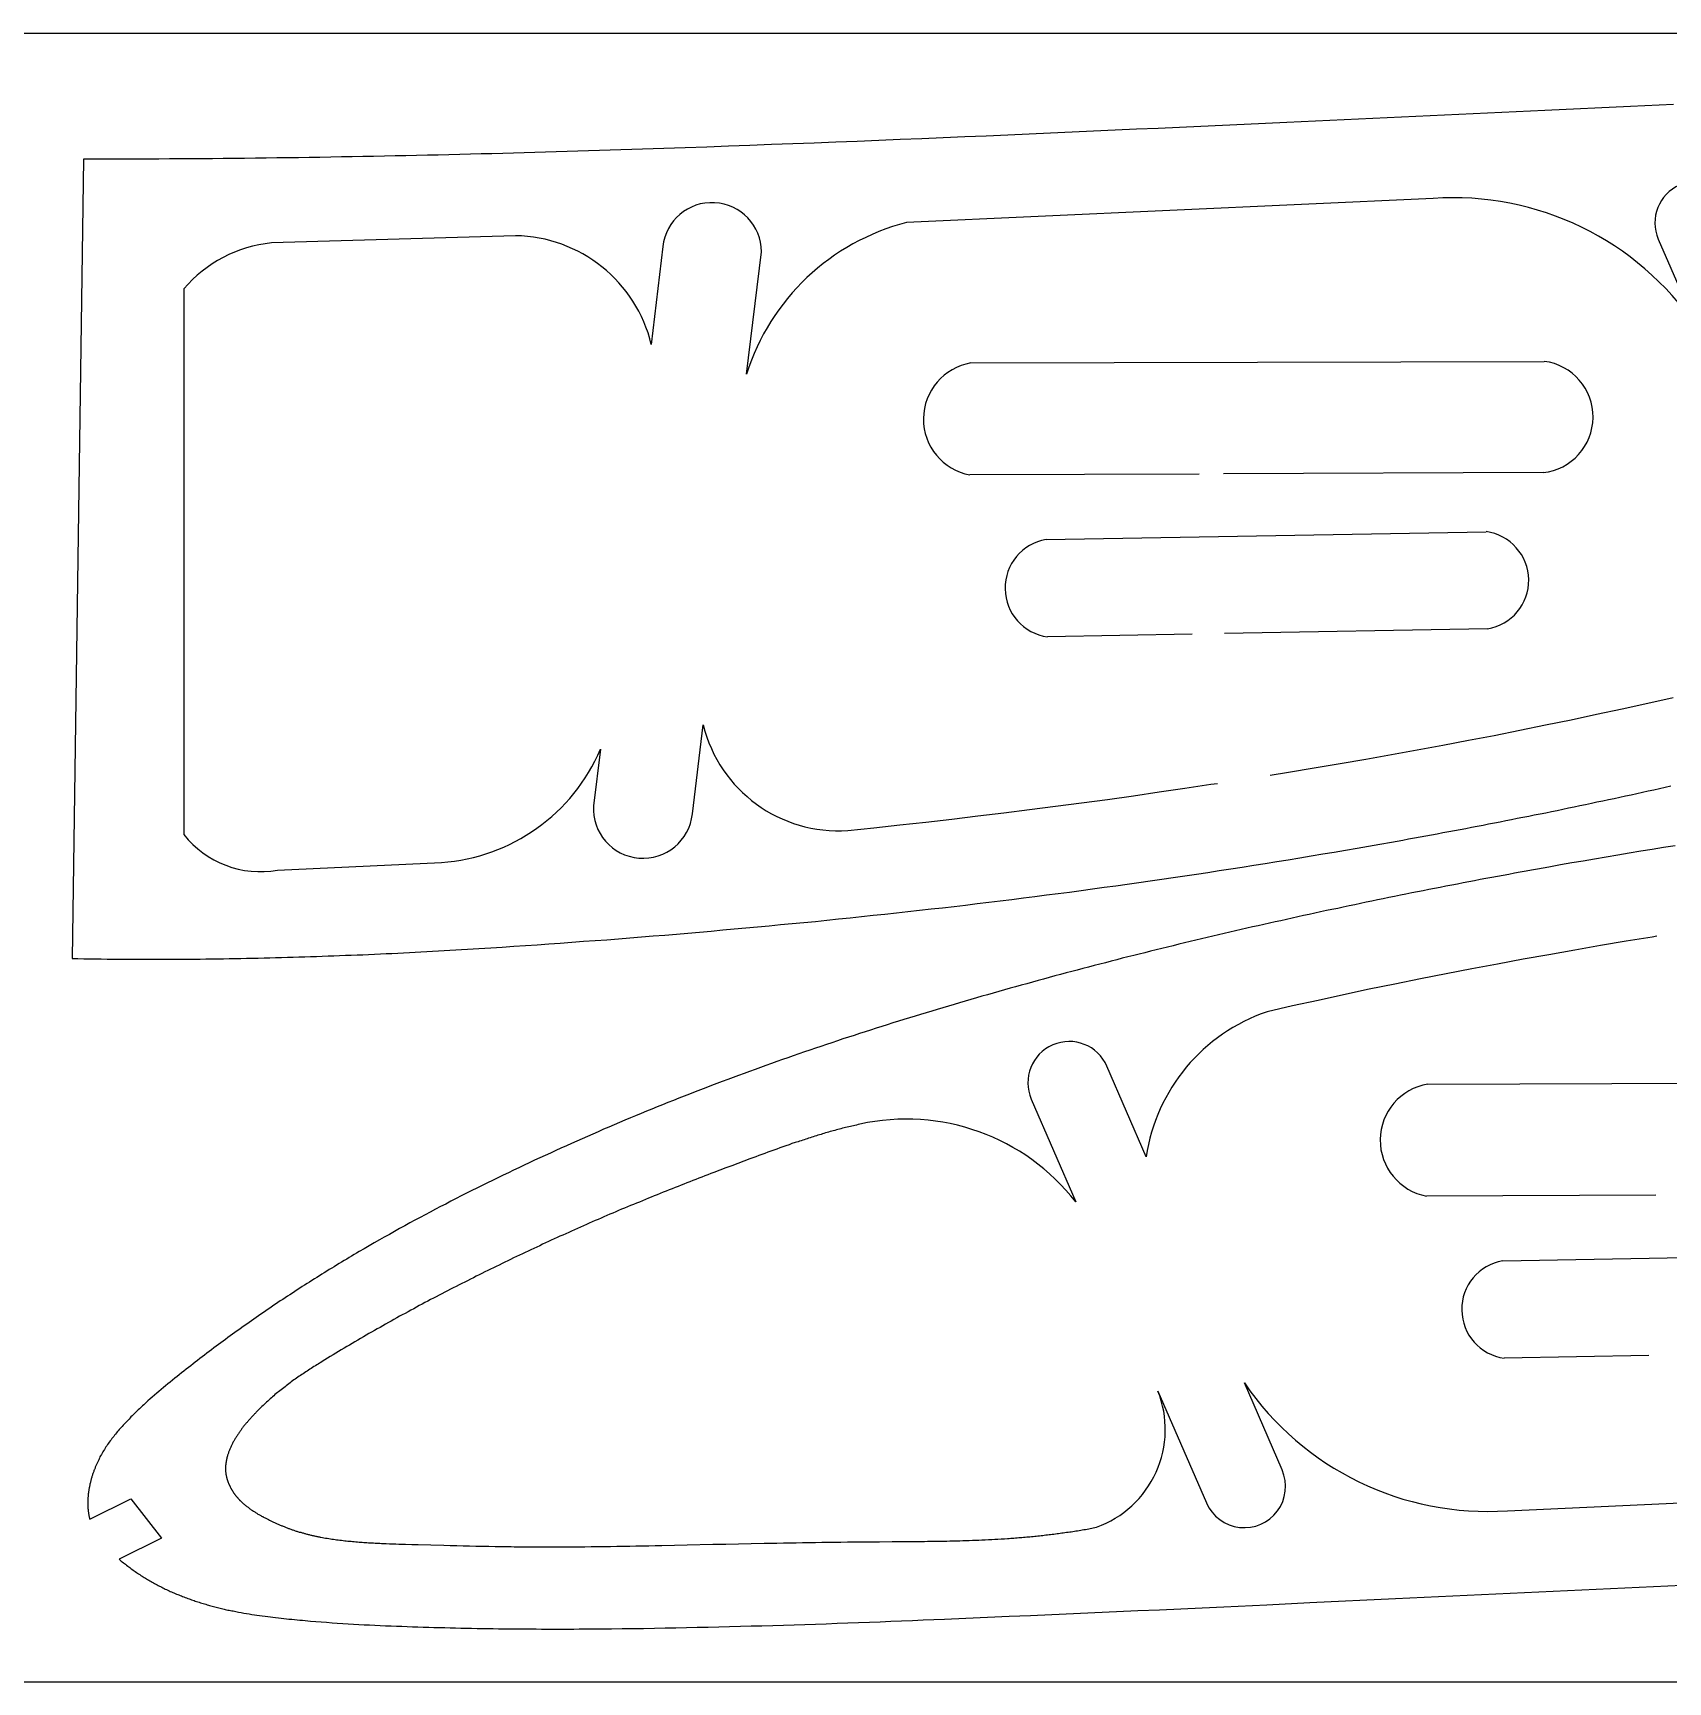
# Model space of a CAD drawing. Header units: millimetres. Extents: x 100 to 1723, y 75 to 1130.
# Drawn here: x 768.1 to 867.3, y 443.8 to 543.8 of the extents above; entities that cross this region are included whole.
import ezdxf

# ---------------------------------------------------------------- set-up
doc = ezdxf.new("R2010")
doc.units = ezdxf.units.MM
doc.layers.add('1.5mm轻木', color=30, linetype='Continuous')

msp = doc.modelspace()

# ---------------------------------------------------------------- linework, layer by layer
msp.add_lwpolyline([(1101.18, 543.81), (1100.7, 443.81), (100.7, 443.81), (100.7, 543.81), (1100.7, 543.81)])
at = {"layer": '1.5mm轻木'}
for p, q in [((825.01, 523.8), (859.77, 523.9)), ((838.85, 517.06), (824.95, 517.01)), ((859.71, 517.15), (840.32, 517.07)), ((829.57, 513.09), (856.25, 513.57)), ((838.43, 507.35), (829.66, 507.19)), ((856.34, 507.68), (840.38, 507.39)), ((852.71, 480.07), (887.46, 480.17)), ((866.54, 473.33), (852.64, 473.28)), ((857.26, 469.36), (883.94, 469.84)), ((866.12, 463.62), (857.35, 463.46))]:
    msp.add_line(p, q, dxfattribs=at)
at = {"layer": '1.5mm轻木', "lineweight": 25}
for points in [[(867.62, 539.48), (865.01, 539.36), (859.8, 539.11), (854.59, 538.87), (851.99, 538.74), (849.38, 538.62), (846.78, 538.5), (844.17, 538.38), (841.57, 538.26), (838.96, 538.14), (836.36, 538.02), (835.05, 537.97), (833.75, 537.91), (832.45, 537.85), (831.15, 537.79), (829.84, 537.73), (828.54, 537.68), (827.24, 537.62), (825.93, 537.56), (824.63, 537.51), (823.33, 537.45), (822.03, 537.4), (820.72, 537.35), (819.42, 537.29), (818.12, 537.24), (816.81, 537.19), (815.51, 537.14), (814.21, 537.09), (812.91, 537.04), (811.6, 536.99), (810.3, 536.94), (809, 536.89), (807.69, 536.85), (806.39, 536.8), (805.74, 536.78), (805.09, 536.76), (804.44, 536.74), (803.78, 536.72), (803.13, 536.7), (802.48, 536.68), (801.83, 536.66), (801.18, 536.64), (800.53, 536.62), (799.87, 536.6), (799.22, 536.58), (798.57, 536.56), (797.92, 536.54), (797.27, 536.53), (796.62, 536.51), (795.96, 536.49), (795.31, 536.48), (794.66, 536.46), (794.01, 536.44), (793.36, 536.43), (792.71, 536.41), (792.05, 536.4), (791.4, 536.38), (790.75, 536.37), (790.1, 536.36), (789.45, 536.34), (788.79, 536.33), (788.14, 536.32), (787.49, 536.31), (786.84, 536.3), (786.19, 536.28), (785.54, 536.27), (784.88, 536.26), (784.23, 536.25), (783.58, 536.25), (782.93, 536.24), (782.28, 536.23), (781.62, 536.22), (780.97, 536.21), (780.32, 536.21), (779.67, 536.2), (779.02, 536.19), (778.36, 536.19), (777.71, 536.18), (777.06, 536.18), (776.41, 536.18), (775.76, 536.17), (775.1, 536.17), (774.45, 536.17), (773.8, 536.17), (773.15, 536.17), (772.5, 536.16), (771.84, 536.16), (771.19, 536.17), (770.51, 487.69), (770.86, 487.68), (771.21, 487.67), (771.57, 487.67), (771.92, 487.66), (772.27, 487.66), (772.63, 487.65), (772.98, 487.65), (773.33, 487.65), (773.68, 487.64), (774.04, 487.64), (774.39, 487.64), (774.74, 487.64), (775.09, 487.64), (775.45, 487.64), (775.8, 487.64), (776.15, 487.64), (776.51, 487.64), (776.86, 487.64), (777.21, 487.64), (777.56, 487.65), (777.92, 487.65), (778.27, 487.65), (778.62, 487.66), (778.97, 487.66), (779.33, 487.67), (779.68, 487.67), (780.03, 487.68), (780.39, 487.68), (780.74, 487.69), (781.09, 487.7), (781.44, 487.71), (781.8, 487.71), (782.15, 487.72), (782.5, 487.73), (782.85, 487.74), (783.21, 487.75), (783.56, 487.76), (783.91, 487.77), (784.26, 487.78), (784.62, 487.79), (784.97, 487.8), (785.32, 487.81), (785.67, 487.83), (786.03, 487.84), (786.38, 487.85), (786.73, 487.87), (787.08, 487.88), (787.44, 487.89), (787.79, 487.91), (788.14, 487.92), (788.49, 487.94), (788.84, 487.95), (789.2, 487.97), (789.55, 487.99), (789.9, 488), (790.25, 488.02), (790.61, 488.04), (790.96, 488.06), (791.31, 488.07), (791.66, 488.09), (792.02, 488.11), (792.37, 488.13), (792.72, 488.15), (793.07, 488.17), (793.42, 488.19), (793.78, 488.21), (794.13, 488.23), (794.48, 488.25), (795.18, 488.29), (795.89, 488.34), (796.59, 488.38), (797.3, 488.43), (798, 488.47), (798.7, 488.52), (799.41, 488.57), (800.11, 488.62), (800.82, 488.67), (801.52, 488.73), (802.22, 488.78), (802.93, 488.83), (803.63, 488.89), (804.33, 488.94), (805.04, 489), (805.74, 489.06), (806.44, 489.11), (807.15, 489.17), (807.85, 489.23), (808.55, 489.29), (809.25, 489.35), (809.96, 489.42), (810.66, 489.48), (811.36, 489.54), (812.06, 489.61), (812.77, 489.67), (813.47, 489.74), (814.17, 489.81), (814.87, 489.88), (815.58, 489.94), (816.28, 490.02), (816.98, 490.09), (817.68, 490.16), (818.38, 490.23), (819.08, 490.31), (819.79, 490.38), (820.49, 490.46), (821.19, 490.53), (821.89, 490.61), (822.59, 490.69), (823.29, 490.77), (823.99, 490.85), (824.69, 490.93), (825.39, 491.02), (826.09, 491.1), (826.79, 491.19), (827.49, 491.27), (828.19, 491.36), (828.89, 491.45), (829.59, 491.54), (830.29, 491.63), (830.99, 491.72), (831.69, 491.82), (832.39, 491.91), (833.09, 492.01), (833.79, 492.1), (834.49, 492.2), (835.19, 492.3), (835.88, 492.4), (836.58, 492.5), (837.28, 492.6), (837.98, 492.7), (838.68, 492.81), (839.37, 492.91), (840.07, 493.02), (840.77, 493.13), (841.46, 493.23), (842.16, 493.34), (842.86, 493.45), (843.56, 493.57), (844.25, 493.68), (844.95, 493.79), (845.64, 493.91), (846.34, 494.03), (847.03, 494.14), (847.73, 494.26), (848.43, 494.38), (849.12, 494.5), (849.81, 494.63), (850.51, 494.75), (850.86, 494.81), (851.2, 494.87), (851.55, 494.94), (851.9, 495), (852.24, 495.06), (852.59, 495.13), (852.94, 495.19), (853.29, 495.25), (853.63, 495.32), (853.98, 495.38), (854.33, 495.45), (854.67, 495.51), (855.02, 495.58), (855.37, 495.65), (855.71, 495.71), (856.06, 495.78), (856.4, 495.85), (856.75, 495.91), (857.1, 495.98), (857.44, 496.05), (857.79, 496.12), (858.14, 496.19), (858.48, 496.25), (858.83, 496.32), (859.17, 496.39), (859.52, 496.46), (859.86, 496.53), (860.21, 496.6), (860.56, 496.67), (860.9, 496.74), (861.25, 496.82), (861.59, 496.89), (861.94, 496.96), (862.28, 497.03), (862.63, 497.1), (862.97, 497.18), (863.32, 497.25), (863.66, 497.32), (864.01, 497.4), (864.35, 497.47), (864.7, 497.55), (865.04, 497.62), (865.39, 497.7), (865.73, 497.77), (866.08, 497.85), (866.42, 497.92), (866.77, 498), (867.11, 498.08), (867.45, 498.15)], [(867.71, 494.53), (867.01, 494.42), (866.31, 494.3), (865.62, 494.19), (864.92, 494.07), (864.23, 493.96), (863.53, 493.84), (862.83, 493.72), (862.14, 493.6), (861.44, 493.48), (860.75, 493.36), (860.06, 493.23), (859.71, 493.17), (859.36, 493.11), (859.01, 493.05), (858.67, 492.98), (858.32, 492.92), (857.97, 492.86), (857.63, 492.79), (857.28, 492.73), (856.93, 492.66), (856.59, 492.6), (856.24, 492.53), (855.89, 492.47), (855.55, 492.4), (855.2, 492.34), (854.85, 492.27), (854.51, 492.2), (854.16, 492.14), (853.81, 492.07), (853.47, 492), (853.12, 491.93), (852.78, 491.87), (852.43, 491.8), (852.08, 491.73), (851.74, 491.66), (851.39, 491.59), (851.05, 491.52), (850.7, 491.45), (850.35, 491.38), (850.01, 491.31), (849.66, 491.24), (849.32, 491.17), (848.97, 491.1), (848.63, 491.02), (848.28, 490.95), (847.94, 490.88), (847.59, 490.81), (847.25, 490.73), (846.9, 490.66), (846.56, 490.59), (846.21, 490.51), (845.87, 490.44), (845.52, 490.36), (845.18, 490.29), (844.83, 490.21), (844.49, 490.14), (844.14, 490.06), (843.8, 489.98), (843.46, 489.91), (843.11, 489.83), (842.77, 489.75), (842.42, 489.67), (842.08, 489.6), (841.74, 489.52), (841.39, 489.44), (841.05, 489.36), (840.7, 489.28), (840.36, 489.2), (840.02, 489.12), (839.67, 489.04), (839.33, 488.96), (838.99, 488.88), (838.64, 488.79), (838.3, 488.71), (837.96, 488.63), (837.62, 488.55), (837.27, 488.46), (836.93, 488.38), (836.59, 488.3), (836.24, 488.21), (835.9, 488.13), (835.56, 488.04), (835.22, 487.96), (834.88, 487.87), (834.53, 487.78), (834.19, 487.7), (833.85, 487.61), (833.51, 487.52), (833.17, 487.43), (832.83, 487.35), (832.48, 487.26), (832.14, 487.17), (831.8, 487.08), (831.46, 486.99), (831.12, 486.9), (830.78, 486.81), (830.44, 486.72), (830.1, 486.63), (829.76, 486.53), (829.42, 486.44), (829.08, 486.35), (828.74, 486.26), (828.4, 486.16), (828.06, 486.07), (827.72, 485.97), (827.38, 485.88), (827.04, 485.78), (826.7, 485.69), (826.36, 485.59), (826.02, 485.49), (825.68, 485.4), (825.34, 485.3), (825, 485.2), (824.66, 485.1), (824.32, 485), (823.99, 484.9), (823.65, 484.8), (823.31, 484.7), (822.97, 484.6), (822.63, 484.5), (822.3, 484.4), (821.96, 484.3), (821.62, 484.19), (821.28, 484.09), (820.95, 483.98), (820.61, 483.88), (820.27, 483.78), (819.94, 483.67), (819.6, 483.56), (819.26, 483.46), (818.93, 483.35), (818.59, 483.24), (818.26, 483.13), (817.92, 483.02), (817.59, 482.92), (817.25, 482.81), (816.92, 482.69), (816.58, 482.58), (816.25, 482.47), (815.91, 482.36), (815.58, 482.25), (815.24, 482.13), (814.91, 482.02), (814.58, 481.9), (814.24, 481.79), (813.91, 481.67), (813.58, 481.56), (813.24, 481.44), (812.91, 481.32), (812.58, 481.2), (812.25, 481.08), (811.92, 480.96), (811.58, 480.84), (811.25, 480.72), (810.92, 480.6), (810.59, 480.48), (810.26, 480.35), (809.93, 480.23), (809.6, 480.11), (809.27, 479.98), (808.94, 479.85), (808.61, 479.73), (808.28, 479.6), (807.95, 479.47), (807.63, 479.34), (807.3, 479.21), (806.97, 479.08), (806.64, 478.95), (806.31, 478.82), (805.99, 478.69), (805.66, 478.56), (805.34, 478.42), (805.01, 478.29), (804.68, 478.15), (804.36, 478.02), (804.03, 477.88), (803.71, 477.74), (803.38, 477.6), (803.06, 477.46), (802.73, 477.33), (802.41, 477.18), (802.09, 477.04), (801.76, 476.9), (801.44, 476.76), (801.12, 476.62), (800.8, 476.47), (800.48, 476.33), (800.15, 476.18), (799.83, 476.04), (799.51, 475.89), (799.19, 475.74), (798.87, 475.6), (798.55, 475.45), (798.23, 475.3), (797.91, 475.15), (797.59, 475), (797.27, 474.85), (796.96, 474.69), (796.64, 474.54), (796.32, 474.39), (796, 474.23), (795.69, 474.08), (795.37, 473.92), (795.05, 473.76), (794.74, 473.61), (794.42, 473.45), (794.11, 473.29), (793.79, 473.13), (793.48, 472.97), (793.17, 472.8), (792.85, 472.64), (792.54, 472.48), (792.23, 472.31), (791.92, 472.15), (791.61, 471.98), (791.3, 471.81), (790.99, 471.65), (790.68, 471.48), (790.37, 471.31), (790.06, 471.14), (789.75, 470.96), (789.44, 470.79), (789.14, 470.62), (788.83, 470.44), (788.52, 470.26), (788.22, 470.09), (787.92, 469.91), (787.76, 469.82), (787.61, 469.73), (787.46, 469.64), (787.31, 469.55), (787.16, 469.46), (787, 469.37), (786.85, 469.28), (786.7, 469.19), (786.55, 469.09), (786.4, 469), (786.25, 468.91), (786.1, 468.82), (785.95, 468.73), (785.8, 468.63), (785.65, 468.54), (785.5, 468.45), (785.35, 468.35), (785.2, 468.26), (785.05, 468.16), (784.9, 468.07), (784.76, 467.98), (784.61, 467.88), (784.46, 467.79), (784.31, 467.69), (784.16, 467.59), (784.01, 467.5), (783.87, 467.4), (783.72, 467.3), (783.57, 467.21), (783.42, 467.11), (783.28, 467.01), (783.13, 466.92), (782.98, 466.82), (782.84, 466.72), (782.69, 466.62), (782.55, 466.52), (782.4, 466.42), (782.25, 466.32), (782.11, 466.22), (781.96, 466.12), (781.82, 466.02), (781.67, 465.92), (781.53, 465.82), (781.38, 465.72), (781.24, 465.62), (781.1, 465.52), (780.95, 465.42), (780.81, 465.31), (780.67, 465.21), (780.52, 465.11), (780.38, 465.01), (780.24, 464.9), (780.09, 464.8), (779.95, 464.7), (779.81, 464.59), (779.67, 464.49), (779.53, 464.38), (779.38, 464.28), (779.24, 464.17), (779.1, 464.07), (778.96, 463.96), (778.82, 463.85), (778.68, 463.75), (778.54, 463.64), (778.4, 463.53), (778.26, 463.43), (778.12, 463.32), (777.98, 463.21), (777.84, 463.1), (777.7, 462.99), (777.56, 462.89), (777.42, 462.78), (777.28, 462.67), (777.14, 462.56), (777.01, 462.45), (776.87, 462.34), (776.73, 462.23), (776.59, 462.11), (776.46, 462), (776.32, 461.89), (776.18, 461.78), (776.05, 461.67), (775.91, 461.55), (775.77, 461.44), (775.64, 461.32), (775.51, 461.21), (775.37, 461.09), (775.24, 460.98), (775.11, 460.86), (774.98, 460.74), (774.91, 460.68), (774.85, 460.62), (774.78, 460.56), (774.72, 460.5), (774.65, 460.44), (774.59, 460.38), (774.52, 460.32), (774.46, 460.26), (774.4, 460.2), (774.33, 460.14), (774.27, 460.08), (774.21, 460.01), (774.15, 459.95), (774.08, 459.89), (774.02, 459.83), (773.96, 459.76), (773.9, 459.7), (773.84, 459.64), (773.78, 459.57), (773.72, 459.51), (773.66, 459.44), (773.6, 459.38), (773.54, 459.31), (773.48, 459.25), (773.42, 459.18), (773.37, 459.12), (773.31, 459.05), (773.25, 458.98), (773.2, 458.92), (773.14, 458.85), (773.08, 458.78), (773.03, 458.71), (772.98, 458.64), (772.92, 458.57), (772.87, 458.5), (772.82, 458.43), (772.76, 458.36), (772.71, 458.29), (772.66, 458.22), (772.61, 458.14), (772.56, 458.07), (772.52, 457.99), (772.47, 457.92), (772.42, 457.84), (772.38, 457.77), (772.33, 457.69), (772.29, 457.61), (772.24, 457.53), (772.2, 457.46), (772.16, 457.38), (772.14, 457.34), (772.12, 457.29), (772.1, 457.25), (772.08, 457.21), (772.06, 457.17), (772.04, 457.13), (772.02, 457.09), (772, 457.05), (771.99, 457.01), (771.97, 456.96), (771.95, 456.92), (771.93, 456.88), (771.91, 456.84), (771.9, 456.79), (771.88, 456.75), (771.86, 456.71), (771.85, 456.67), (771.83, 456.62), (771.82, 456.58), (771.8, 456.53), (771.78, 456.49), (771.77, 456.45), (771.75, 456.4), (771.74, 456.36), (771.73, 456.31), (771.71, 456.27), (771.7, 456.23), (771.69, 456.18), (771.67, 456.14), (771.66, 456.09), (771.65, 456.05), (771.64, 456), (771.63, 455.96), (771.62, 455.91), (771.6, 455.87), (771.59, 455.82), (771.58, 455.78), (771.58, 455.73), (771.57, 455.69), (771.56, 455.64), (771.55, 455.59), (771.54, 455.55), (771.53, 455.5), (771.53, 455.46), (771.52, 455.41), (771.51, 455.37), (771.51, 455.32), (771.5, 455.28), (771.49, 455.23), (771.49, 455.18), (771.48, 455.14), (771.48, 455.09), (771.48, 455.05), (771.47, 455), (771.47, 454.96), (771.47, 454.91), (771.47, 454.87), (771.46, 454.82), (771.46, 454.78), (771.46, 454.73), (771.46, 454.69), (771.46, 454.64), (771.46, 454.6), (771.46, 454.55), (771.46, 454.51), (771.47, 454.46), (771.47, 454.42), (771.47, 454.37), (771.47, 454.33), (771.48, 454.28), (771.48, 454.24), (771.49, 454.19), (771.49, 454.15), (771.5, 454.11), (771.5, 454.06), (771.51, 454.02), (771.52, 453.98), (771.53, 453.93), (771.53, 453.89), (771.54, 453.85), (771.55, 453.8), (771.56, 453.76), (771.57, 453.72), (771.58, 453.68)], [(771.58, 453.68), (774.08, 454.93), (775.93, 452.54), (773.36, 451.26), (773.43, 451.2), (773.49, 451.15), (773.55, 451.1), (773.62, 451.05), (773.68, 451), (773.75, 450.95), (773.81, 450.89), (773.88, 450.84), (773.94, 450.8), (774.01, 450.75), (774.07, 450.7), (774.14, 450.65), (774.21, 450.6), (774.27, 450.56), (774.34, 450.51), (774.41, 450.46), (774.47, 450.42), (774.54, 450.37), (774.61, 450.33), (774.68, 450.28), (774.75, 450.24), (774.81, 450.2), (774.88, 450.15), (774.95, 450.11), (775.02, 450.07), (775.09, 450.03), (775.16, 449.98), (775.23, 449.94), (775.3, 449.9), (775.37, 449.86), (775.44, 449.82), (775.51, 449.79), (775.58, 449.75), (775.66, 449.71), (775.73, 449.67), (775.8, 449.63), (775.87, 449.6), (775.95, 449.56), (776.02, 449.52), (776.09, 449.49), (776.16, 449.45), (776.24, 449.42), (776.31, 449.38), (776.39, 449.35), (776.46, 449.31), (776.53, 449.28), (776.61, 449.25), (776.68, 449.22), (776.76, 449.18), (776.83, 449.15), (776.91, 449.12), (776.99, 449.09), (777.06, 449.06), (777.14, 449.03), (777.21, 449), (777.29, 448.97), (777.37, 448.94), (777.44, 448.91), (777.52, 448.88), (777.6, 448.86), (777.67, 448.83), (777.75, 448.8), (777.83, 448.77), (777.91, 448.75), (777.98, 448.72), (778.06, 448.7), (778.14, 448.67), (778.22, 448.65), (778.3, 448.62), (778.37, 448.6), (778.45, 448.57), (778.53, 448.55), (778.61, 448.53), (778.69, 448.5), (778.77, 448.48), (778.85, 448.46), (778.92, 448.44), (779, 448.42), (779.08, 448.39), (779.16, 448.37), (779.24, 448.35), (779.32, 448.33), (779.4, 448.31), (779.48, 448.29), (779.56, 448.27), (779.64, 448.26), (779.72, 448.24), (779.8, 448.22), (779.88, 448.2), (779.96, 448.18), (780.04, 448.17), (780.12, 448.15), (780.2, 448.13), (780.28, 448.12), (780.36, 448.1), (780.44, 448.08), (780.6, 448.05), (780.76, 448.02), (780.92, 447.99), (781.08, 447.97), (781.24, 447.94), (781.4, 447.91), (781.56, 447.89), (781.72, 447.86), (781.88, 447.84), (782.04, 447.82), (782.21, 447.8), (782.37, 447.78), (782.53, 447.76), (782.69, 447.74), (782.85, 447.72), (783.02, 447.7), (783.18, 447.68), (783.34, 447.66), (783.5, 447.65), (783.66, 447.63), (783.83, 447.62), (783.99, 447.6), (784.15, 447.58), (784.31, 447.57), (784.48, 447.56), (784.64, 447.54), (784.8, 447.53), (784.96, 447.51), (785.29, 447.49), (785.61, 447.46), (785.94, 447.44), (786.27, 447.41), (786.59, 447.39), (786.92, 447.37), (787.24, 447.35), (787.57, 447.33), (787.89, 447.31), (788.22, 447.29), (788.54, 447.28), (788.87, 447.26), (789.19, 447.24), (789.52, 447.23), (789.85, 447.22), (790.17, 447.2), (790.5, 447.19), (790.82, 447.18), (791.15, 447.16), (791.47, 447.15), (791.8, 447.14), (792.13, 447.13), (792.45, 447.12), (792.78, 447.11), (793.1, 447.11), (793.43, 447.1), (793.75, 447.09), (794.08, 447.08), (794.41, 447.08), (794.73, 447.07), (795.06, 447.06), (795.38, 447.06), (795.71, 447.05), (796.04, 447.05), (796.36, 447.04), (796.69, 447.04), (797.01, 447.04), (797.34, 447.03), (797.67, 447.03), (797.99, 447.03), (798.32, 447.03), (798.64, 447.03), (798.97, 447.02), (799.3, 447.02), (799.62, 447.02), (799.95, 447.02), (800.27, 447.02), (800.6, 447.02), (800.93, 447.02), (801.25, 447.03), (801.58, 447.03), (801.9, 447.03), (802.23, 447.03), (802.56, 447.03), (802.88, 447.04), (803.21, 447.04), (803.86, 447.05), (804.51, 447.06), (805.16, 447.06), (805.82, 447.07), (806.47, 447.09), (807.12, 447.1), (807.77, 447.11), (808.42, 447.13), (809.08, 447.14), (809.73, 447.16), (810.38, 447.17), (811.03, 447.19), (811.68, 447.21), (812.33, 447.23), (812.99, 447.25), (813.64, 447.27), (814.29, 447.29), (814.94, 447.31), (815.59, 447.33), (816.24, 447.35), (816.9, 447.38), (817.55, 447.4), (818.2, 447.42), (818.85, 447.45), (819.5, 447.47), (820.15, 447.5), (820.8, 447.53), (821.46, 447.55), (822.11, 447.58), (823.41, 447.63), (824.71, 447.68), (826.02, 447.74), (827.32, 447.8), (828.62, 447.85), (829.92, 447.91), (831.23, 447.97), (832.53, 448.02), (833.83, 448.08), (835.13, 448.14), (836.44, 448.2), (837.74, 448.26), (839.04, 448.32), (840.34, 448.38), (842.95, 448.5), (845.55, 448.63), (850.76, 448.87), (855.97, 449.12), (858.58, 449.24), (861.18, 449.36), (863.79, 449.48), (866.39, 449.6), (869, 449.72)]]:
    msp.add_lwpolyline(points, dxfattribs=at)
for points in [[(871.27, 533.3, 1), (866.69, 531.31), (868.98, 526.03, 0.26672), (853.03, 533.78), (821.11, 532.32, 0.2582), (811.4, 523.13), (812.31, 530.54, 0.94189), (806.32, 530.86), (805.63, 524.92, 0.34186), (797.39, 531.52), (782.6, 531.08, 0.19482), (777.28, 528.29), (777.28, 495.2, 0.27612), (782.97, 493.05), (792.9, 493.51, 0.28129), (802.55, 500.38), (802.12, 496.95, 0.97632), (808.12, 496.46), (808.78, 501.85, 0.36419), (817.55, 495.45), (819.12, 495.62), (820.7, 495.79), (822.28, 495.96), (823.85, 496.14), (825.42, 496.33), (827, 496.52), (828.57, 496.72), (830.14, 496.92), (831.71, 497.13), (833.29, 497.34), (834.86, 497.56), (836.42, 497.79), (837.99, 498.02), (839.56, 498.25), (839.96, 498.31)], [(843.15, 498.81), (844.26, 498.99), (845.82, 499.25), (847.39, 499.51), (848.95, 499.78), (850.51, 500.06), (852.07, 500.34), (853.63, 500.63), (855.19, 500.92), (856.74, 501.22), (858.3, 501.53), (859.85, 501.85), (861.4, 502.17), (862.95, 502.5), (864.5, 502.83), (866.05, 503.17), (867.6, 503.52, 0.28106)], [(866.61, 489.04), (866.31, 488.99), (864.74, 488.73), (863.18, 488.47), (861.62, 488.2), (860.06, 487.92), (858.5, 487.64), (856.94, 487.35), (855.38, 487.06), (853.82, 486.76), (852.27, 486.45), (850.71, 486.14), (849.16, 485.82), (847.61, 485.49), (846.06, 485.15), (844.51, 484.81), (842.97, 484.46, 0.28106), (835.64, 475.66), (833.26, 481.15, 1), (828.67, 479.16), (831.37, 472.93, 0.28931), (818.27, 477.64), (818.17, 477.62), (818.08, 477.59), (817.98, 477.57), (817.89, 477.55), (817.79, 477.53), (817.7, 477.51), (817.6, 477.48), (817.51, 477.46), (817.41, 477.44), (817.32, 477.41), (817.23, 477.39), (817.13, 477.36), (817.04, 477.34), (816.94, 477.31), (816.85, 477.29), (816.76, 477.26), (816.66, 477.24), (816.57, 477.21), (816.48, 477.19), (816.38, 477.16), (816.29, 477.13), (816.2, 477.11), (816.1, 477.08), (816.01, 477.05), (815.92, 477.02), (815.82, 476.99), (815.73, 476.97), (815.64, 476.94), (815.55, 476.91), (815.45, 476.88), (815.36, 476.85), (815.27, 476.82), (815.17, 476.79), (815.08, 476.76), (814.99, 476.73), (814.9, 476.7), (814.81, 476.67), (814.71, 476.64), (814.62, 476.61), (814.53, 476.58), (814.44, 476.55), (814.35, 476.52), (814.16, 476.46), (813.98, 476.39), (813.79, 476.33), (813.61, 476.26), (813.43, 476.2), (813.24, 476.13), (813.06, 476.07), (812.88, 476), (812.7, 475.94), (812.51, 475.87), (812.33, 475.8), (812.15, 475.74), (811.97, 475.67), (811.6, 475.53), (811.24, 475.4), (810.88, 475.26), (810.51, 475.12), (810.15, 474.99), (809.78, 474.85), (809.42, 474.71), (809.24, 474.64), (809.06, 474.57), (808.88, 474.5), (808.7, 474.43), (808.52, 474.36), (808.33, 474.29), (808.15, 474.22), (807.97, 474.15), (807.79, 474.08), (807.61, 474.01), (807.43, 473.94), (807.25, 473.87), (807.07, 473.8), (806.89, 473.72), (806.71, 473.65), (806.53, 473.58), (806.35, 473.51), (806.17, 473.44), (805.99, 473.36), (805.81, 473.29), (805.63, 473.22), (805.45, 473.15), (805.27, 473.07), (805.09, 473), (804.91, 472.92), (804.73, 472.85), (804.55, 472.78), (804.37, 472.7), (804.19, 472.63), (804.01, 472.55), (803.83, 472.48), (803.65, 472.4), (803.47, 472.33), (803.29, 472.25), (803.11, 472.18), (802.94, 472.1), (802.76, 472.02), (802.58, 471.95), (802.4, 471.87), (802.22, 471.79), (802.04, 471.72), (801.87, 471.64), (801.69, 471.56), (801.51, 471.48), (801.33, 471.4), (801.16, 471.32), (800.98, 471.24), (800.8, 471.16), (800.62, 471.08), (800.45, 471), (800.27, 470.92), (800.09, 470.84), (799.92, 470.76), (799.74, 470.68), (799.56, 470.6), (799.39, 470.52), (799.21, 470.44), (799.04, 470.36), (798.86, 470.27), (798.68, 470.19), (798.51, 470.11), (798.33, 470.03), (798.16, 469.94), (797.98, 469.86), (797.81, 469.78), (797.63, 469.69), (797.45, 469.61), (797.28, 469.53), (797.1, 469.44), (796.93, 469.36), (796.75, 469.27), (796.58, 469.19), (796.4, 469.1), (796.23, 469.02), (796.06, 468.93), (795.88, 468.85), (795.71, 468.76), (795.53, 468.68), (795.36, 468.59), (795.19, 468.5), (795.01, 468.42), (794.84, 468.33), (794.66, 468.24), (794.49, 468.15), (794.32, 468.07), (794.14, 467.98), (793.97, 467.89), (793.8, 467.8), (793.62, 467.72), (793.45, 467.63), (793.28, 467.54), (793.11, 467.45), (792.93, 467.36), (792.76, 467.27), (792.59, 467.18), (792.42, 467.09), (792.25, 467), (792.07, 466.91), (791.9, 466.82), (791.73, 466.73), (791.56, 466.64), (791.39, 466.54), (791.22, 466.45), (791.05, 466.36), (790.88, 466.27), (790.7, 466.17), (790.53, 466.08), (790.36, 465.99), (790.19, 465.89), (790.02, 465.8), (789.85, 465.7), (789.69, 465.61), (789.52, 465.51), (789.35, 465.42), (789.18, 465.32), (789.01, 465.23), (788.84, 465.13), (788.67, 465.03), (788.5, 464.94), (788.34, 464.84), (788.17, 464.74), (788, 464.64), (787.83, 464.55), (787.66, 464.45), (787.5, 464.35), (787.33, 464.25), (787.16, 464.15), (787, 464.05), (786.83, 463.95), (786.66, 463.85), (786.5, 463.75), (786.33, 463.65), (786.16, 463.55), (786, 463.45), (785.83, 463.35), (785.67, 463.25), (785.59, 463.19), (785.5, 463.14), (785.42, 463.09), (785.34, 463.04), (785.26, 462.99), (785.17, 462.94), (785.09, 462.88), (785.01, 462.83), (784.93, 462.78), (784.85, 462.72), (784.77, 462.67), (784.69, 462.62), (784.6, 462.56), (784.52, 462.51), (784.44, 462.46), (784.36, 462.4), (784.28, 462.35), (784.2, 462.29), (784.12, 462.24), (784.04, 462.18), (783.96, 462.13), (783.88, 462.07), (783.8, 462.01), (783.73, 461.96), (783.65, 461.9), (783.57, 461.84), (783.49, 461.78), (783.42, 461.72), (783.34, 461.66), (783.26, 461.6), (783.19, 461.54), (783.11, 461.48), (783.03, 461.42), (782.96, 461.36), (782.89, 461.3), (782.81, 461.24), (782.74, 461.17), (782.66, 461.11), (782.59, 461.04), (782.52, 460.98), (782.45, 460.92), (782.37, 460.85), (782.3, 460.78), (782.23, 460.72), (782.16, 460.65), (782.09, 460.58), (782.02, 460.52), (781.95, 460.45), (781.88, 460.38), (781.81, 460.31), (781.74, 460.24), (781.67, 460.17), (781.64, 460.14), (781.61, 460.1), (781.57, 460.07), (781.54, 460.03), (781.51, 460), (781.47, 459.96), (781.44, 459.93), (781.41, 459.89), (781.37, 459.86), (781.34, 459.82), (781.31, 459.78), (781.28, 459.75), (781.24, 459.71), (781.21, 459.67), (781.18, 459.64), (781.15, 459.6), (781.12, 459.56), (781.09, 459.53), (781.05, 459.49), (781.02, 459.45), (780.99, 459.41), (780.96, 459.38), (780.93, 459.34), (780.9, 459.3), (780.87, 459.26), (780.84, 459.22), (780.81, 459.18), (780.78, 459.15), (780.76, 459.11), (780.73, 459.07), (780.7, 459.03), (780.67, 458.99), (780.64, 458.95), (780.61, 458.91), (780.59, 458.87), (780.56, 458.83), (780.53, 458.79), (780.51, 458.75), (780.48, 458.7), (780.45, 458.66), (780.43, 458.62), (780.4, 458.58), (780.38, 458.54), (780.35, 458.5), (780.33, 458.45), (780.31, 458.41), (780.28, 458.37), (780.26, 458.33), (780.24, 458.28), (780.22, 458.24), (780.19, 458.19), (780.17, 458.15), (780.15, 458.11), (780.13, 458.06), (780.11, 458.02), (780.09, 457.97), (780.07, 457.93), (780.06, 457.88), (780.04, 457.84), (780.02, 457.79), (780, 457.75), (779.99, 457.7), (779.97, 457.65), (779.96, 457.61), (779.94, 457.56), (779.94, 457.54), (779.93, 457.51), (779.92, 457.49), (779.92, 457.47), (779.91, 457.44), (779.9, 457.42), (779.9, 457.4), (779.89, 457.37), (779.89, 457.35), (779.88, 457.32), (779.88, 457.3), (779.87, 457.28), (779.87, 457.25), (779.86, 457.23), (779.86, 457.2), (779.85, 457.18), (779.85, 457.16), (779.85, 457.13), (779.84, 457.11), (779.84, 457.08), (779.84, 457.06), (779.83, 457.03), (779.83, 457.01), (779.83, 456.99), (779.82, 456.96), (779.82, 456.94), (779.82, 456.91), (779.82, 456.89), (779.82, 456.86), (779.82, 456.84), (779.82, 456.82), (779.82, 456.79), (779.82, 456.77), (779.82, 456.74), (779.82, 456.72), (779.82, 456.69), (779.82, 456.67), (779.82, 456.65), (779.82, 456.62), (779.82, 456.6), (779.82, 456.57), (779.82, 456.55), (779.83, 456.52), (779.83, 456.5), (779.83, 456.48), (779.84, 456.45), (779.84, 456.43), (779.84, 456.4), (779.85, 456.38), (779.85, 456.36), (779.86, 456.33), (779.86, 456.31), (779.87, 456.28), (779.87, 456.26), (779.88, 456.24), (779.88, 456.21), (779.89, 456.19), (779.89, 456.17), (779.9, 456.14), (779.91, 456.12), (779.91, 456.09), (779.92, 456.07), (779.93, 456.05), (779.94, 456.02), (779.95, 456), (779.95, 455.98), (779.96, 455.95), (779.97, 455.93), (779.98, 455.91), (779.99, 455.88), (780, 455.86), (780.01, 455.84), (780.02, 455.82), (780.03, 455.79), (780.04, 455.77), (780.05, 455.75), (780.06, 455.73), (780.07, 455.7), (780.08, 455.68), (780.09, 455.66), (780.1, 455.64), (780.11, 455.61), (780.12, 455.59), (780.13, 455.57), (780.15, 455.55), (780.16, 455.53), (780.17, 455.5), (780.18, 455.48), (780.2, 455.46), (780.21, 455.44), (780.22, 455.42), (780.24, 455.4), (780.25, 455.38), (780.26, 455.36), (780.28, 455.33), (780.29, 455.31), (780.3, 455.29), (780.32, 455.27), (780.33, 455.25), (780.35, 455.23), (780.36, 455.21), (780.38, 455.19), (780.39, 455.17), (780.41, 455.15), (780.42, 455.13), (780.44, 455.11), (780.45, 455.09), (780.47, 455.07), (780.48, 455.05), (780.5, 455.04), (780.51, 455.02), (780.53, 455), (780.55, 454.98), (780.56, 454.96), (780.58, 454.94), (780.6, 454.92), (780.61, 454.91), (780.63, 454.89), (780.65, 454.87), (780.66, 454.85), (780.68, 454.83), (780.7, 454.82), (780.73, 454.78), (780.77, 454.75), (780.8, 454.72), (780.84, 454.68), (780.87, 454.65), (780.91, 454.62), (780.95, 454.59), (780.99, 454.56), (781.02, 454.52), (781.06, 454.49), (781.1, 454.46), (781.14, 454.43), (781.18, 454.41), (781.22, 454.38), (781.25, 454.35), (781.29, 454.32), (781.33, 454.29), (781.37, 454.26), (781.41, 454.24), (781.45, 454.21), (781.5, 454.18), (781.54, 454.16), (781.58, 454.13), (781.62, 454.1), (781.66, 454.08), (781.7, 454.05), (781.74, 454.03), (781.78, 454), (781.83, 453.98), (781.87, 453.95), (781.91, 453.93), (781.95, 453.91), (781.99, 453.88), (782.04, 453.86), (782.08, 453.84), (782.12, 453.81), (782.16, 453.79), (782.21, 453.77), (782.25, 453.74), (782.29, 453.72), (782.34, 453.7), (782.38, 453.68), (782.42, 453.66), (782.47, 453.63), (782.51, 453.61), (782.56, 453.59), (782.6, 453.57), (782.64, 453.55), (782.69, 453.53), (782.73, 453.51), (782.78, 453.49), (782.82, 453.47), (782.86, 453.45), (782.91, 453.43), (782.95, 453.41), (783, 453.39), (783.04, 453.37), (783.09, 453.35), (783.13, 453.33), (783.18, 453.31), (783.22, 453.29), (783.27, 453.28), (783.31, 453.26), (783.36, 453.24), (783.4, 453.22), (783.45, 453.2), (783.49, 453.19), (783.54, 453.17), (783.58, 453.15), (783.63, 453.13), (783.67, 453.12), (783.72, 453.1), (783.77, 453.08), (783.81, 453.07), (783.86, 453.05), (783.9, 453.04), (783.95, 453.02), (784, 453), (784.04, 452.99), (784.09, 452.97), (784.13, 452.96), (784.18, 452.94), (784.23, 452.93), (784.27, 452.91), (784.32, 452.9), (784.37, 452.89), (784.41, 452.87), (784.46, 452.86), (784.51, 452.85), (784.55, 452.83), (784.6, 452.82), (784.65, 452.81), (784.69, 452.79), (784.74, 452.78), (784.79, 452.77), (784.83, 452.76), (784.88, 452.75), (784.93, 452.73), (784.98, 452.72), (785.02, 452.71), (785.07, 452.7), (785.12, 452.69), (785.16, 452.68), (785.21, 452.67), (785.26, 452.66), (785.31, 452.65), (785.35, 452.64), (785.4, 452.63), (785.45, 452.62), (785.5, 452.61), (785.55, 452.6), (785.59, 452.59), (785.69, 452.57), (785.78, 452.56), (785.88, 452.54), (785.98, 452.53), (786.07, 452.51), (786.17, 452.5), (786.26, 452.48), (786.36, 452.47), (786.46, 452.45), (786.55, 452.44), (786.65, 452.43), (786.75, 452.42), (786.84, 452.41), (786.94, 452.4), (787.04, 452.38), (787.13, 452.37), (787.23, 452.36), (787.33, 452.35), (787.42, 452.35), (787.52, 452.34), (787.62, 452.33), (787.71, 452.32), (787.81, 452.31), (787.91, 452.3), (788.01, 452.3), (788.1, 452.29), (788.2, 452.28), (788.3, 452.28), (788.39, 452.27), (788.49, 452.26), (788.59, 452.26), (788.68, 452.25), (788.78, 452.25), (788.88, 452.24), (788.97, 452.24), (789.07, 452.23), (789.17, 452.23), (789.27, 452.22), (789.36, 452.22), (789.56, 452.21), (789.75, 452.2), (789.94, 452.2), (790.14, 452.19), (790.33, 452.18), (790.53, 452.18), (790.72, 452.17), (791.11, 452.16), (791.5, 452.15), (792.27, 452.13), (793.05, 452.11), (793.44, 452.1), (793.83, 452.09), (794.22, 452.08), (794.6, 452.07), (794.99, 452.06), (795.38, 452.05), (795.77, 452.05), (796.16, 452.04), (796.35, 452.04), (796.55, 452.03), (796.74, 452.03), (796.94, 452.03), (797.13, 452.03), (797.32, 452.02), (797.52, 452.02), (797.71, 452.02), (797.91, 452.02), (798.1, 452.02), (798.29, 452.02), (798.49, 452.01), (798.68, 452.01), (798.88, 452.01), (799.07, 452.01), (799.27, 452.01), (799.46, 452.01), (799.65, 452.01), (799.85, 452.01), (800.04, 452.01), (800.24, 452.02), (800.43, 452.02), (800.82, 452.02), (801.21, 452.02), (801.6, 452.02), (801.98, 452.03), (802.37, 452.03), (802.76, 452.04), (803.15, 452.04), (803.54, 452.05), (803.93, 452.06), (804.32, 452.06), (804.7, 452.07), (805.09, 452.08), (805.48, 452.08), (805.87, 452.09), (806.26, 452.1), (807.03, 452.12), (807.81, 452.13), (809.36, 452.17), (810.14, 452.18), (810.92, 452.2), (811.69, 452.22), (812.47, 452.23), (812.86, 452.24), (813.25, 452.24), (813.64, 452.25), (814.02, 452.26), (814.41, 452.26), (814.8, 452.27), (815.19, 452.28), (815.58, 452.28), (815.97, 452.29), (816.35, 452.29), (816.74, 452.3), (817.13, 452.3), (817.52, 452.31), (817.91, 452.31), (818.3, 452.31), (818.69, 452.32), (819.07, 452.32), (819.46, 452.32), (820.24, 452.33), (820.63, 452.33), (821.02, 452.33), (821.41, 452.34), (821.8, 452.34), (821.99, 452.34), (822.19, 452.34), (822.38, 452.35), (822.58, 452.35), (822.77, 452.35), (822.96, 452.35), (823.16, 452.36), (823.35, 452.36), (823.55, 452.36), (823.74, 452.37), (823.94, 452.37), (824.13, 452.38), (824.33, 452.38), (824.52, 452.39), (824.71, 452.39), (824.91, 452.4), (825.1, 452.41), (825.3, 452.42), (825.49, 452.42), (825.68, 452.43), (825.88, 452.44), (826.07, 452.45), (826.27, 452.46), (826.46, 452.47), (826.65, 452.48), (826.85, 452.49), (827.04, 452.5), (827.23, 452.52), (827.33, 452.52), (827.43, 452.53), (827.52, 452.54), (827.62, 452.54), (827.72, 452.55), (827.81, 452.56), (827.91, 452.57), (828.01, 452.57), (828.1, 452.58), (828.2, 452.59), (828.3, 452.6), (828.39, 452.61), (828.49, 452.62), (828.59, 452.62), (828.68, 452.63), (828.78, 452.64), (828.88, 452.65), (828.97, 452.66), (829.07, 452.67), (829.17, 452.68), (829.26, 452.69), (829.36, 452.7), (829.46, 452.71), (829.55, 452.73), (829.65, 452.74), (829.75, 452.75), (829.84, 452.76), (829.94, 452.77), (830.03, 452.78), (830.13, 452.8), (830.23, 452.81), (830.32, 452.82), (830.42, 452.83), (830.52, 452.85), (830.61, 452.86), (830.71, 452.87), (830.8, 452.89), (830.9, 452.9), (831, 452.92), (831.09, 452.93), (831.19, 452.95), (831.28, 452.96), (831.38, 452.98), (831.48, 452.99), (831.57, 453.01), (831.67, 453.02), (831.76, 453.04), (831.86, 453.06), (831.95, 453.07), (832.05, 453.09), (832.15, 453.11), (832.24, 453.13), (832.34, 453.15), (832.43, 453.16), (832.53, 453.18), (832.62, 453.2, 0.42389), (836.35, 461.46), (839.29, 454.68, 1), (843.88, 456.67), (841.59, 461.96, 0.26672), (857.54, 454.2), (889.46, 455.66, 0.2582)]]:
    msp.add_lwpolyline(points, format="xyb", dxfattribs=at)
at = {"layer": '1.5mm轻木', "elevation": 0}
for points in [[(825.01, 523.8, 0.83922), (824.95, 517.01)], [(859.71, 517.15, 0.88595), (859.77, 523.9)], [(852.71, 480.07, 0.83922), (852.64, 473.28)]]:
    msp.add_lwpolyline(points, format="xyb", dxfattribs=at)
at = {"layer": '1.5mm轻木'}
for centre, radius, start, end in [((830.07, 510.15), 2.99, 99.7331, 262.0297), ((855.85, 510.62), 2.98, 279.3757, 82.3871), ((857.76, 466.41), 2.99, 99.7331, 262.0297)]:
    msp.add_arc(centre, radius, start, end, dxfattribs=at)

doc.saveas('drawing.dxf')
